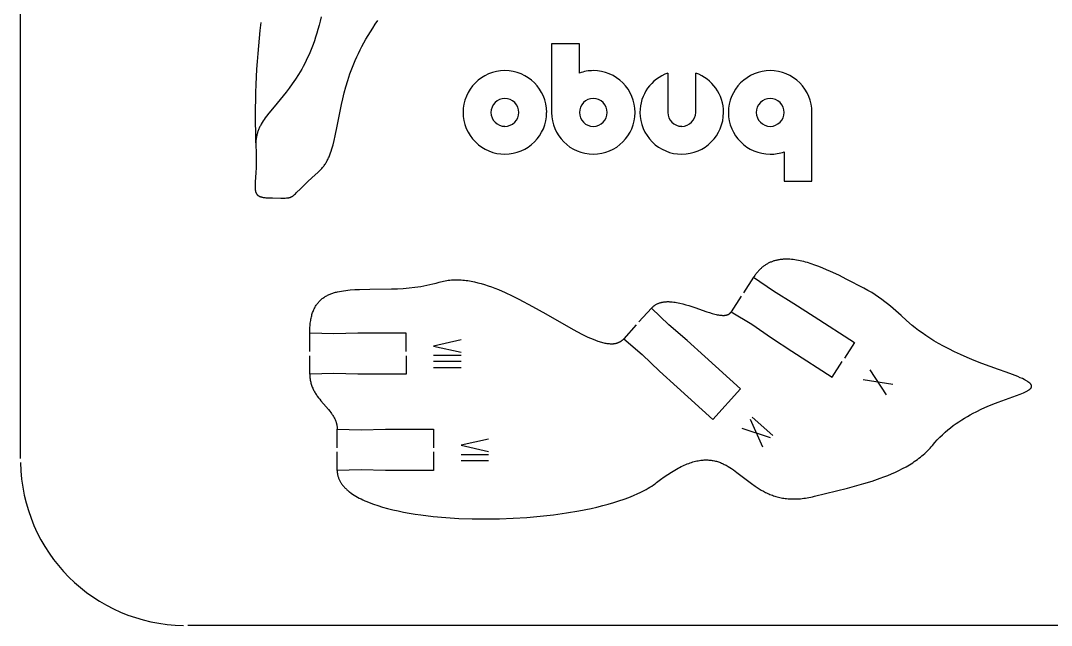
# Model space of a CAD drawing. Extents: x 2 to 222, y 1 to 131.
# Drawn here: x 1.5 to 76.5, y 1.4 to 45.4 of the extents above; entities that cross this region are included whole.
import ezdxf

# ---------------------------------------------------------------- set-up
doc = ezdxf.new("R2010")
doc.units = 0
doc.header["$MEASUREMENT"] = 0
doc.layers.add('DEFAULT', color=18, linetype='CONTINUOUS')

msp = doc.modelspace()

# ---------------------------------------------------------------- linework, layer by layer
at = {"layer": 'DEFAULT', "color": 1}
for p, q in [((1.525, 13.535), (1.525, 119.234)), ((54.809, 26.711), (54.075, 25.579)), ((54.809, 26.711), (56.252, 25.72)), ((56.252, 25.72), (57.744, 24.809)), ((53.913, 25.328), (53.179, 24.196)), ((57.744, 24.809), (59.215, 23.857)), ((47.379, 24.457), (46.476, 23.458)), ((48.646, 23.247), (47.379, 24.457)), ((53.179, 24.196), (54.675, 23.285)), ((46.275, 23.236), (45.368, 22.234)), ((49.976, 22.107), (48.646, 23.247)), ((54.675, 23.285), (56.114, 22.291)), ((59.215, 23.857), (62.154, 21.955)), ((22.544, 21.299), (22.544, 22.65)), ((24.294, 22.601), (22.544, 22.65)), ((26.043, 22.65), (24.294, 22.601)), ((29.543, 22.65), (26.043, 22.65)), ((29.543, 21.299), (29.543, 22.65)), ((45.368, 22.234), (46.698, 21.095)), ((51.27, 20.932), (49.976, 22.107)), ((56.114, 22.291), (57.585, 21.342)), ((62.154, 21.955), (61.42, 20.823)), ((22.544, 19.648), (22.544, 20.999)), ((29.543, 20.999), (29.543, 19.652)), ((46.698, 21.095), (47.961, 19.885)), ((57.585, 21.342), (60.524, 19.44)), ((53.863, 18.583), (51.27, 20.932)), ((60.524, 19.44), (61.258, 20.573)), ((24.294, 19.701), (22.544, 19.652)), ((26.043, 19.652), (24.294, 19.701)), ((29.543, 19.652), (26.043, 19.652)), ((47.961, 19.885), (49.256, 18.71)), ((49.256, 18.71), (51.853, 16.36)), ((51.853, 16.36), (53.863, 18.583)), ((24.54, 14.304), (24.54, 15.651)), ((24.54, 15.651), (26.29, 15.602)), ((26.29, 15.602), (28.04, 15.651)), ((28.04, 15.651), (31.54, 15.651)), ((31.54, 15.651), (31.54, 14.304)), ((24.54, 12.653), (24.54, 14.004)), ((31.54, 14.004), (31.54, 12.653)), ((26.29, 12.702), (24.54, 12.653)), ((28.04, 12.653), (26.29, 12.702)), ((31.54, 12.653), (28.04, 12.653)), ((209.375, 1.385), (13.675, 1.385))]:
    msp.add_line(p, q, dxfattribs=at)
at = {"layer": 'DEFAULT', "color": 250}
for p, q in [((42.145, 43.698), (40.119, 43.698)), ((40.119, 43.698), (40.119, 38.697)), ((42.145, 41.562), (42.145, 43.698)), ((48.574, 41.562), (48.574, 38.698)), ((50.598, 38.698), (50.598, 41.562)), ((59.052, 33.698), (59.052, 38.697)), ((57.027, 35.834), (57.027, 33.698)), ((57.027, 33.698), (59.052, 33.698)), ((31.545, 21.039), (33.541, 21.039)), ((31.545, 20.593), (33.541, 20.593)), ((31.545, 20.148), (33.541, 20.148)), ((63.26, 19.984), (64.452, 18.151)), ((64.936, 18.898), (62.776, 19.236)), ((54.715, 16.543), (56.196, 15.204)), ((54.566, 16.378), (55.449, 14.378)), ((56.047, 15.038), (53.968, 15.717)), ((33.541, 13.82), (35.538, 13.82)), ((33.541, 13.375), (35.538, 13.375))]:
    msp.add_line(p, q, dxfattribs=at)
at = {"layer": 'DEFAULT', "color": 1}
for points in [[(23.369, 45.658), (23.296, 45.341), (23.22, 45.035), (23.14, 44.738), (23.056, 44.451), (22.969, 44.173), (22.879, 43.904), (22.786, 43.643), (22.69, 43.392), (22.591, 43.148), (22.49, 42.912), (22.387, 42.684), (22.282, 42.464), (22.175, 42.251), (22.066, 42.044), (21.956, 41.845), (21.844, 41.651), (21.732, 41.465), (21.505, 41.108), (21.275, 40.774), (21.046, 40.46), (20.818, 40.163), (19.951, 39.114), (19.566, 38.644), (19.391, 38.416), (19.308, 38.302), (19.23, 38.189), (19.155, 38.076), (19.084, 37.962), (19.018, 37.848), (18.955, 37.733), (18.926, 37.675), (18.898, 37.617), (18.871, 37.558), (18.845, 37.5), (18.821, 37.44), (18.798, 37.381), (18.776, 37.32), (18.755, 37.26), (18.736, 37.199), (18.718, 37.137), (18.702, 37.075), (18.687, 37.012), (18.674, 36.948), (18.662, 36.884), (18.651, 36.819), (18.642, 36.753), (18.635, 36.687), (18.629, 36.619), (18.624, 36.551), (18.622, 36.482), (18.621, 36.412), (18.621, 36.342), (18.624, 36.27), (18.628, 36.197)], [(23.119, 34.32), (23.174, 34.369), (23.227, 34.418), (23.278, 34.469), (23.328, 34.52), (23.377, 34.573), (23.424, 34.626), (23.47, 34.68), (23.514, 34.736), (23.557, 34.792), (23.598, 34.849), (23.638, 34.907), (23.677, 34.967), (23.715, 35.027), (23.751, 35.088), (23.787, 35.149), (23.821, 35.212), (23.854, 35.276), (23.886, 35.341), (23.917, 35.406), (23.947, 35.473), (24.005, 35.609), (24.058, 35.748), (24.109, 35.891), (24.157, 36.038), (24.202, 36.188), (24.245, 36.342), (24.324, 36.66), (24.398, 36.993), (24.536, 37.697), (24.841, 39.265), (24.937, 39.688), (25.045, 40.124), (25.167, 40.571), (25.307, 41.031), (25.466, 41.502), (25.646, 41.985), (25.745, 42.23), (25.85, 42.478), (25.961, 42.729), (26.079, 42.983), (26.205, 43.24), (26.338, 43.499), (26.478, 43.761), (26.626, 44.025), (26.783, 44.292), (26.948, 44.562), (27.122, 44.834), (27.305, 45.109), (27.497, 45.386)], [(18.628, 36.197), (18.644, 35.912), (18.655, 35.641), (18.66, 35.384), (18.66, 35.141), (18.649, 34.695), (18.629, 34.299), (18.584, 33.648), (18.577, 33.513), (18.572, 33.388), (18.57, 33.273), (18.571, 33.219), (18.573, 33.167), (18.577, 33.117), (18.581, 33.07), (18.584, 33.047), (18.588, 33.025), (18.591, 33.003), (18.595, 32.982), (18.6, 32.962), (18.605, 32.941), (18.61, 32.922), (18.616, 32.903), (18.622, 32.884), (18.629, 32.866), (18.636, 32.848), (18.64, 32.84), (18.644, 32.831), (18.648, 32.823), (18.652, 32.815), (18.657, 32.807), (18.661, 32.798), (18.666, 32.791), (18.67, 32.783), (18.675, 32.775), (18.68, 32.768), (18.685, 32.76), (18.691, 32.753), (18.696, 32.746), (18.702, 32.739), (18.707, 32.732), (18.713, 32.725), (18.719, 32.718), (18.725, 32.711), (18.732, 32.705), (18.738, 32.698), (18.745, 32.692), (18.751, 32.686), (18.758, 32.68), (18.765, 32.674), (18.773, 32.668), (18.78, 32.662), (18.788, 32.656), (18.795, 32.651), (18.803, 32.645), (18.811, 32.64), (18.819, 32.635), (18.828, 32.629), (18.845, 32.619), (18.863, 32.61), (18.882, 32.6), (18.901, 32.591), (18.921, 32.583), (18.942, 32.575), (18.964, 32.567), (18.986, 32.56), (19.01, 32.553), (19.034, 32.546), (19.058, 32.539), (19.084, 32.533), (19.11, 32.528), (19.166, 32.517), (19.225, 32.508), (19.287, 32.5), (19.353, 32.494), (19.423, 32.488), (19.496, 32.483), (19.655, 32.477), (19.831, 32.475)], [(19.831, 32.475), (20.443, 32.471), (20.666, 32.47), (20.761, 32.472), (20.847, 32.476), (20.886, 32.479), (20.924, 32.482), (20.959, 32.486), (20.994, 32.491), (21.026, 32.497), (21.042, 32.5), (21.058, 32.503), (21.073, 32.507), (21.088, 32.511), (21.102, 32.515), (21.117, 32.52), (21.131, 32.524), (21.145, 32.529), (21.159, 32.534), (21.172, 32.54), (21.186, 32.546), (21.199, 32.552), (21.212, 32.558), (21.225, 32.565), (21.239, 32.572), (21.252, 32.579), (21.264, 32.587), (21.277, 32.595), (21.29, 32.603), (21.303, 32.612), (21.329, 32.631), (21.356, 32.651), (21.382, 32.672), (21.41, 32.695), (21.438, 32.72), (21.496, 32.775), (21.56, 32.837), (21.885, 33.169), (22.106, 33.39), (22.379, 33.654), (22.713, 33.962), (23.119, 34.32)], [(62.817, 25.914), (61.597, 26.55), (60.998, 26.848), (60.409, 27.125), (60.119, 27.254), (59.832, 27.375), (59.549, 27.488), (59.269, 27.593), (58.994, 27.688), (58.722, 27.772), (58.588, 27.811), (58.455, 27.846), (58.323, 27.878), (58.192, 27.908), (58.063, 27.934), (57.935, 27.957), (57.808, 27.977), (57.682, 27.993), (57.558, 28.006), (57.435, 28.016), (57.313, 28.021), (57.193, 28.023), (57.074, 28.021), (56.957, 28.016), (56.899, 28.011), (56.841, 28.006), (56.784, 27.999), (56.727, 27.992), (56.67, 27.983), (56.614, 27.974), (56.558, 27.963), (56.503, 27.951), (56.448, 27.938), (56.394, 27.924), (56.339, 27.909), (56.286, 27.893), (56.232, 27.876), (56.18, 27.857), (56.127, 27.838), (56.075, 27.817), (56.024, 27.795), (55.973, 27.771), (55.922, 27.747), (55.872, 27.721), (55.822, 27.695), (55.772, 27.666), (55.724, 27.637), (55.675, 27.606), (55.627, 27.575), (55.58, 27.541), (55.533, 27.507), (55.486, 27.471), (55.44, 27.434), (55.394, 27.395), (55.349, 27.356), (55.305, 27.315), (55.261, 27.272), (55.217, 27.228), (55.174, 27.183), (55.131, 27.136), (55.089, 27.088), (55.047, 27.039), (55.006, 26.988), (54.966, 26.935), (54.926, 26.881), (54.886, 26.826), (54.847, 26.769), (54.809, 26.711)], [(22.544, 22.65), (22.547, 22.872), (22.557, 23.083), (22.565, 23.184), (22.574, 23.283), (22.585, 23.38), (22.598, 23.474), (22.612, 23.565), (22.628, 23.654), (22.645, 23.741), (22.664, 23.825), (22.684, 23.907), (22.706, 23.987), (22.73, 24.065), (22.755, 24.14), (22.782, 24.213), (22.81, 24.284), (22.839, 24.353), (22.87, 24.42), (22.903, 24.485), (22.937, 24.547), (22.972, 24.608), (23.009, 24.667), (23.047, 24.724), (23.087, 24.778), (23.128, 24.832), (23.17, 24.883), (23.214, 24.932), (23.258, 24.98), (23.305, 25.026), (23.352, 25.07), (23.401, 25.113), (23.451, 25.154), (23.503, 25.193), (23.555, 25.231), (23.609, 25.267), (23.665, 25.302), (23.721, 25.335), (23.778, 25.367), (23.837, 25.397), (23.897, 25.426), (23.958, 25.454), (24.02, 25.48), (24.084, 25.506), (24.148, 25.529), (24.214, 25.552), (24.28, 25.574), (24.348, 25.594), (24.417, 25.613), (24.486, 25.631), (24.557, 25.648), (24.702, 25.68), (24.851, 25.707), (25.003, 25.731), (25.16, 25.751), (25.32, 25.769), (25.483, 25.784), (25.821, 25.806), (26.171, 25.82), (26.906, 25.833), (28.494, 25.855), (28.91, 25.871), (29.332, 25.897), (29.759, 25.933), (30.191, 25.982), (30.408, 26.012), (30.626, 26.046), (30.844, 26.084), (31.063, 26.127), (31.282, 26.174), (31.502, 26.227), (31.722, 26.284), (31.942, 26.348)], [(31.942, 26.348), (32.052, 26.379), (32.163, 26.407), (32.275, 26.432), (32.387, 26.454), (32.501, 26.473), (32.615, 26.489), (32.729, 26.501), (32.844, 26.511), (32.96, 26.518), (33.077, 26.522), (33.194, 26.523), (33.311, 26.522), (33.43, 26.518), (33.548, 26.511), (33.668, 26.502), (33.787, 26.491), (33.908, 26.476), (34.028, 26.46), (34.149, 26.441), (34.271, 26.42), (34.515, 26.371), (34.76, 26.314), (35.007, 26.248), (35.254, 26.175), (35.503, 26.095), (35.752, 26.007), (36.002, 25.914), (36.252, 25.815), (36.753, 25.6), (37.254, 25.366), (37.753, 25.117), (38.74, 24.588), (39.705, 24.04), (41.527, 22.993), (41.952, 22.762), (42.362, 22.55), (42.757, 22.361), (42.947, 22.276), (43.134, 22.197), (43.315, 22.126), (43.492, 22.063), (43.578, 22.035), (43.664, 22.008), (43.748, 21.984), (43.83, 21.962), (43.912, 21.942), (43.992, 21.925), (44.07, 21.909), (44.147, 21.897), (44.223, 21.886), (44.298, 21.879), (44.37, 21.874), (44.406, 21.872), (44.442, 21.871), (44.477, 21.871), (44.512, 21.871), (44.546, 21.873), (44.58, 21.874), (44.614, 21.877), (44.647, 21.88), (44.68, 21.884), (44.713, 21.889), (44.745, 21.894), (44.776, 21.9), (44.808, 21.907), (44.839, 21.915), (44.869, 21.923), (44.899, 21.932), (44.929, 21.942), (44.958, 21.953), (44.987, 21.964), (45.015, 21.977), (45.043, 21.99), (45.071, 22.003), (45.098, 22.018), (45.125, 22.034), (45.151, 22.05), (45.177, 22.067), (45.203, 22.085), (45.228, 22.104), (45.252, 22.123), (45.276, 22.144), (45.3, 22.165), (45.323, 22.187), (45.346, 22.21), (45.368, 22.234)], [(72.621, 20.001), (71.397, 20.444), (70.846, 20.661), (70.332, 20.874), (69.853, 21.084), (69.407, 21.29), (68.993, 21.494), (68.608, 21.695), (68.25, 21.893), (67.918, 22.088), (67.608, 22.281), (67.32, 22.471), (67.05, 22.659), (66.797, 22.844), (66.56, 23.027), (66.335, 23.209), (65.916, 23.565), (65.523, 23.915), (64.753, 24.597), (64.552, 24.764), (64.344, 24.931), (64.125, 25.096), (63.895, 25.261), (63.651, 25.425), (63.392, 25.588), (63.114, 25.751), (62.817, 25.914)], [(47.379, 24.457), (47.413, 24.493), (47.448, 24.528), (47.466, 24.544), (47.484, 24.561), (47.502, 24.577), (47.52, 24.592), (47.539, 24.607), (47.557, 24.622), (47.576, 24.636), (47.595, 24.65), (47.614, 24.664), (47.634, 24.677), (47.673, 24.702), (47.713, 24.726), (47.754, 24.749), (47.795, 24.77), (47.837, 24.789), (47.88, 24.808), (47.923, 24.824), (47.967, 24.84), (48.011, 24.854), (48.056, 24.867), (48.102, 24.879), (48.148, 24.889), (48.194, 24.899), (48.241, 24.907), (48.289, 24.914), (48.337, 24.92), (48.386, 24.925), (48.435, 24.928), (48.484, 24.931), (48.534, 24.933), (48.584, 24.933), (48.635, 24.933), (48.686, 24.932), (48.79, 24.926), (48.894, 24.918), (49, 24.905), (49.107, 24.89), (49.215, 24.872), (49.324, 24.851), (49.434, 24.828), (49.655, 24.774), (49.877, 24.713), (50.101, 24.646), (50.546, 24.499), (51.405, 24.203), (51.607, 24.137), (51.803, 24.078), (51.99, 24.027), (52.081, 24.005), (52.17, 23.986), (52.256, 23.969), (52.339, 23.956), (52.38, 23.95), (52.42, 23.946), (52.459, 23.942), (52.498, 23.939), (52.536, 23.937), (52.574, 23.936), (52.61, 23.935), (52.646, 23.936), (52.681, 23.938), (52.715, 23.941), (52.748, 23.945), (52.765, 23.947), (52.781, 23.95), (52.797, 23.953), (52.813, 23.956), (52.828, 23.959), (52.844, 23.963), (52.859, 23.967), (52.874, 23.971), (52.888, 23.976), (52.903, 23.981), (52.917, 23.986), (52.931, 23.992), (52.945, 23.997), (52.958, 24.003), (52.972, 24.01), (52.985, 24.017), (52.998, 24.024), (53.01, 24.031), (53.023, 24.039), (53.035, 24.047), (53.047, 24.055), (53.059, 24.064), (53.07, 24.073), (53.081, 24.082), (53.092, 24.092), (53.103, 24.102), (53.113, 24.113), (53.123, 24.123), (53.133, 24.135), (53.143, 24.146), (53.152, 24.158), (53.161, 24.17), (53.17, 24.183), (53.179, 24.196)], [(22.544, 19.652), (22.545, 19.564), (22.549, 19.478), (22.556, 19.394), (22.566, 19.311), (22.578, 19.23), (22.593, 19.151), (22.61, 19.074), (22.63, 18.998), (22.651, 18.923), (22.675, 18.85), (22.7, 18.778), (22.728, 18.708), (22.757, 18.639), (22.789, 18.571), (22.821, 18.504), (22.856, 18.438), (22.892, 18.374), (22.929, 18.31), (22.967, 18.248), (23.007, 18.187), (23.048, 18.126), (23.089, 18.066), (23.176, 17.949), (23.265, 17.834), (23.356, 17.722), (23.542, 17.503), (23.909, 17.077), (23.995, 16.97), (24.077, 16.862), (24.117, 16.808), (24.155, 16.753), (24.193, 16.698), (24.228, 16.643), (24.263, 16.587), (24.296, 16.53), (24.327, 16.473), (24.356, 16.415), (24.384, 16.356), (24.409, 16.297), (24.433, 16.237), (24.444, 16.207), (24.455, 16.176), (24.465, 16.145), (24.474, 16.114), (24.483, 16.083), (24.491, 16.051), (24.499, 16.02), (24.506, 15.987), (24.512, 15.955), (24.518, 15.923), (24.523, 15.89), (24.528, 15.857), (24.532, 15.823), (24.535, 15.789), (24.537, 15.755), (24.539, 15.721), (24.54, 15.686), (24.54, 15.651)], [(67.809, 14.48), (67.983, 14.686), (68.162, 14.883), (68.346, 15.073), (68.534, 15.255), (68.726, 15.43), (68.922, 15.598), (69.12, 15.759), (69.321, 15.913), (69.524, 16.061), (69.73, 16.202), (69.936, 16.337), (70.144, 16.466), (70.352, 16.59), (70.561, 16.708), (70.769, 16.82), (70.977, 16.928), (71.39, 17.128), (71.796, 17.311), (72.193, 17.477), (72.576, 17.628), (73.913, 18.115), (74.184, 18.216), (74.422, 18.311), (74.528, 18.358), (74.624, 18.403), (74.669, 18.426), (74.712, 18.448), (74.752, 18.471), (74.789, 18.493), (74.824, 18.516), (74.84, 18.527), (74.856, 18.538), (74.871, 18.549), (74.885, 18.56), (74.899, 18.572), (74.912, 18.583), (74.924, 18.594), (74.936, 18.605), (74.947, 18.617), (74.957, 18.628), (74.966, 18.639), (74.975, 18.651), (74.983, 18.662), (74.99, 18.674), (74.997, 18.685), (75.002, 18.697), (75.007, 18.708), (75.012, 18.72), (75.015, 18.732), (75.018, 18.743), (75.02, 18.755), (75.021, 18.767), (75.021, 18.779), (75.02, 18.791), (75.019, 18.803), (75.017, 18.815), (75.014, 18.828), (75.01, 18.84), (75.005, 18.853), (75, 18.865), (74.994, 18.878), (74.987, 18.89), (74.979, 18.903), (74.97, 18.916), (74.96, 18.929), (74.949, 18.942), (74.938, 18.956), (74.925, 18.969), (74.912, 18.983), (74.898, 18.996), (74.883, 19.01), (74.867, 19.024), (74.85, 19.038), (74.832, 19.052), (74.813, 19.066), (74.793, 19.081), (74.751, 19.11), (74.705, 19.14), (74.655, 19.17), (74.601, 19.202), (74.543, 19.234), (74.481, 19.266), (74.345, 19.333), (74.192, 19.404), (74.022, 19.478), (73.629, 19.636), (73.163, 19.81), (72.621, 20.001)], [(59.233, 10.779), (61.628, 11.373), (62.831, 11.704), (63.422, 11.887), (64.001, 12.085), (64.285, 12.19), (64.565, 12.299), (64.841, 12.414), (65.111, 12.533), (65.376, 12.659), (65.635, 12.789), (65.888, 12.926), (66.134, 13.069), (66.373, 13.219), (66.489, 13.297), (66.604, 13.376), (66.717, 13.457), (66.827, 13.54), (66.936, 13.625), (67.042, 13.712), (67.146, 13.801), (67.248, 13.891), (67.348, 13.984), (67.445, 14.079), (67.54, 14.176), (67.632, 14.275), (67.722, 14.377), (67.809, 14.48)], [(47.757, 11.778), (48.039, 11.992), (48.312, 12.189), (48.576, 12.369), (48.831, 12.534), (49.077, 12.682), (49.315, 12.816), (49.432, 12.877), (49.546, 12.935), (49.658, 12.989), (49.768, 13.039), (49.877, 13.086), (49.984, 13.13), (50.089, 13.17), (50.192, 13.207), (50.294, 13.241), (50.394, 13.272), (50.492, 13.3), (50.589, 13.325), (50.684, 13.346), (50.778, 13.365), (50.87, 13.381), (50.961, 13.394), (51.051, 13.405), (51.139, 13.412), (51.226, 13.418), (51.311, 13.42), (51.396, 13.42), (51.479, 13.418), (51.561, 13.413), (51.642, 13.406), (51.722, 13.397), (51.8, 13.386), (51.878, 13.372), (51.955, 13.356), (52.031, 13.339), (52.105, 13.319), (52.179, 13.297), (52.253, 13.274), (52.325, 13.249), (52.397, 13.222), (52.468, 13.193), (52.538, 13.163), (52.607, 13.132), (52.676, 13.098), (52.745, 13.064), (52.813, 13.028), (52.947, 12.952), (53.08, 12.871), (53.211, 12.786), (53.341, 12.697), (53.599, 12.51), (54.648, 11.703), (54.925, 11.506), (55.068, 11.411), (55.214, 11.318), (55.364, 11.228), (55.517, 11.143), (55.673, 11.061), (55.754, 11.022), (55.835, 10.985), (55.917, 10.948), (56, 10.913), (56.085, 10.879), (56.171, 10.847), (56.258, 10.816), (56.347, 10.787), (56.436, 10.76), (56.528, 10.734), (56.62, 10.71), (56.715, 10.688), (56.81, 10.667), (56.907, 10.649), (57.006, 10.633), (57.107, 10.618), (57.209, 10.606), (57.312, 10.596), (57.418, 10.588), (57.525, 10.583), (57.634, 10.579), (57.745, 10.579), (57.858, 10.58), (57.972, 10.585), (58.089, 10.592), (58.208, 10.601), (58.328, 10.613), (58.451, 10.628), (58.576, 10.646), (58.703, 10.667), (58.832, 10.69), (58.963, 10.717), (59.097, 10.747), (59.233, 10.779)], [(24.54, 12.653), (24.541, 12.6), (24.544, 12.548), (24.548, 12.496), (24.554, 12.445), (24.561, 12.394), (24.57, 12.344), (24.581, 12.293), (24.593, 12.244), (24.607, 12.194), (24.623, 12.145), (24.64, 12.097), (24.659, 12.049), (24.679, 12.001), (24.701, 11.954), (24.724, 11.907), (24.749, 11.86), (24.775, 11.814), (24.803, 11.769), (24.832, 11.723), (24.863, 11.678), (24.895, 11.634), (24.929, 11.59), (24.964, 11.546), (25, 11.503), (25.038, 11.46), (25.077, 11.417), (25.118, 11.375), (25.16, 11.334), (25.204, 11.292), (25.248, 11.251), (25.295, 11.211), (25.342, 11.171), (25.391, 11.131), (25.441, 11.092), (25.545, 11.014), (25.654, 10.938), (25.769, 10.864), (25.888, 10.791), (26.012, 10.72), (26.14, 10.651), (26.274, 10.583), (26.412, 10.516), (26.554, 10.452), (26.701, 10.388), (26.852, 10.327), (27.166, 10.208), (27.496, 10.096), (27.842, 9.989), (28.202, 9.89), (28.576, 9.796), (28.963, 9.708), (29.362, 9.627), (29.773, 9.552), (30.195, 9.483), (30.627, 9.42), (31.518, 9.313), (32.441, 9.23), (33.389, 9.171), (34.357, 9.137), (35.34, 9.126), (36.33, 9.14), (37.323, 9.177), (38.312, 9.238), (39.291, 9.323), (40.256, 9.431), (41.198, 9.563), (42.114, 9.717), (42.997, 9.895), (43.424, 9.993), (43.841, 10.096), (44.246, 10.205), (44.639, 10.32), (45.02, 10.44), (45.388, 10.566), (45.741, 10.698), (46.08, 10.835), (46.402, 10.979), (46.558, 11.052), (46.709, 11.127), (46.856, 11.204), (46.998, 11.281), (47.136, 11.361), (47.27, 11.441), (47.399, 11.523), (47.523, 11.607), (47.642, 11.692), (47.757, 11.778)]]:
    msp.add_lwpolyline(points, dxfattribs=at)
at = {"layer": 'DEFAULT', "color": 250}
for points in [[(33.541, 22.152), (31.545, 21.707), (33.541, 21.261)], [(35.538, 14.934), (33.541, 14.488), (35.538, 14.043)]]:
    msp.add_lwpolyline(points, dxfattribs=at)
at = {"layer": 'DEFAULT', "color": 1}
for centre, radius, start, end in [((76.382, 38.464), 57.799, 173.27876, 182.24728), ((13.527, 13.387), 12.003, 180.7253, 269.2747)]:
    msp.add_arc(centre, radius, start, end, dxfattribs=at)
at = {"layer": 'DEFAULT', "color": 250}
for centre, radius, start, end in [((36.729, 38.697), 3.038, 90.00572, 179.99428), ((36.728, 38.698), 3.038, 0.0043, 89.98904), ((43.152, 38.719), 3.016, 89.91171, 109.5113), ((43.157, 38.698), 3.037, 359.99055, 89.99614), ((49.587, 38.698), 3.038, 109.48312, 180.00417), ((49.585, 38.698), 3.038, 359.99583, 70.51688), ((56.015, 38.698), 3.037, 90.00386, 180.00945), ((56.015, 38.698), 3.037, 359.98771, 90.00564), ((36.728, 38.698), 1.012, 89.98868, 180.01132), ((36.728, 38.698), 1.012, 359.98442, 89.99561), ((43.157, 38.698), 1.012, 89.9831, 180.05683), ((43.157, 38.698), 1.012, 359.97299, 90.00705), ((56.015, 38.698), 1.013, 90.00572, 180.01424), ((56.015, 38.698), 1.012, 359.96021, 90.01983), ((36.728, 38.698), 3.037, 180.00244, 270.00422), ((36.728, 38.698), 1.012, 179.98868, 270.01132), ((36.728, 38.698), 3.037, 270.00102, 359.99898), ((36.728, 38.697), 1.012, 270.00439, 0.01558), ((43.157, 38.699), 3.037, 180.02143, 269.99854), ((43.157, 38.697), 1.012, 179.98442, 269.99562), ((43.157, 38.698), 3.037, 269.99818, 359.98851), ((43.157, 38.698), 1.013, 270.01424, 359.98576), ((49.586, 38.698), 3.037, 180.00341, 270.0099), ((49.586, 38.698), 1.012, 180.00146, 269.99854), ((49.586, 38.698), 3.037, 270.00057, 359.99943), ((49.586, 38.697), 1.012, 270.03289, 0.00705), ((56.015, 38.698), 3.037, 180.01149, 270.00182), ((56.015, 38.698), 1.013, 180.02703, 269.97297), ((56.015, 38.697), 1.012, 270.00146, 359.99854), ((56.02, 38.688), 3.027, 269.90177, 289.437)]:
    msp.add_arc(centre, radius, start, end, dxfattribs=at)

doc.saveas('drawing.dxf')
